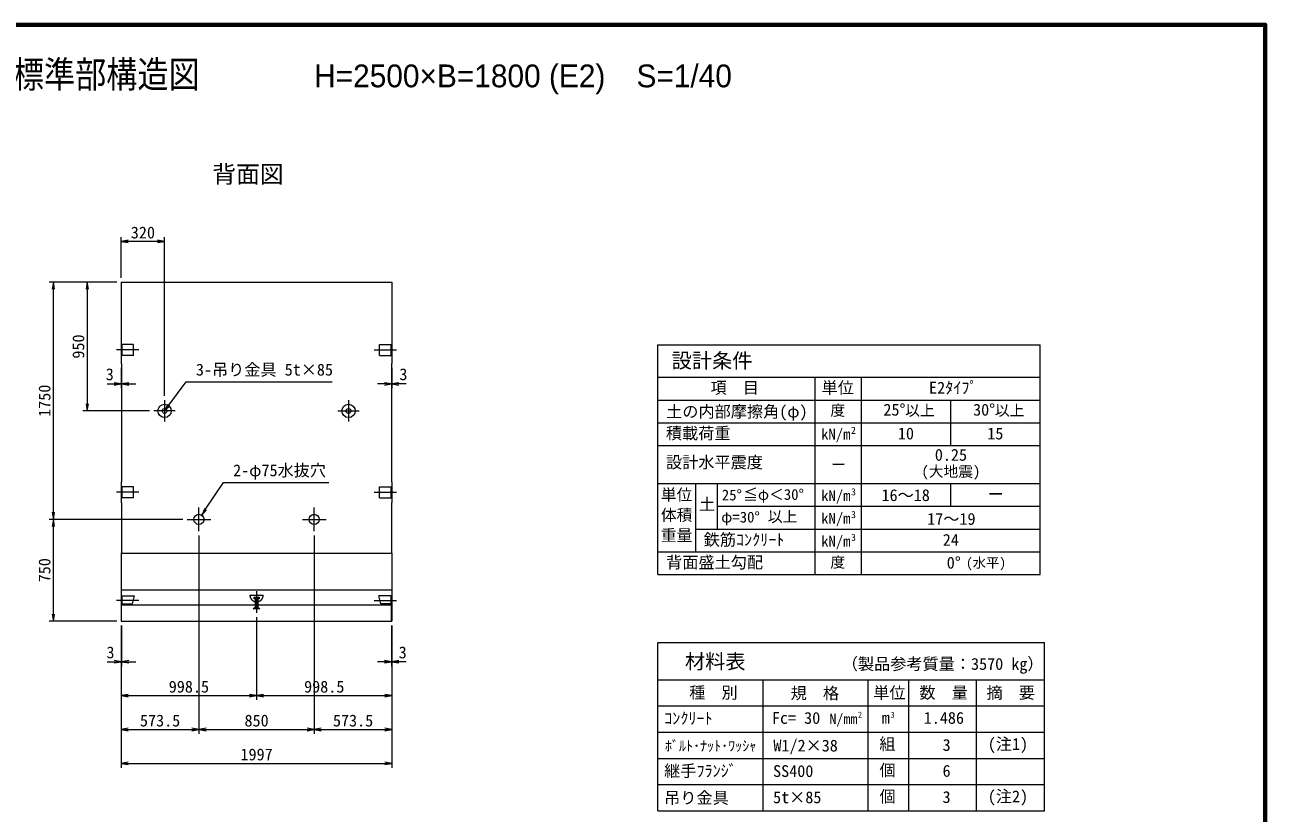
# Model space of a CAD drawing. Units: millimetres at full size, sheet at 1:40. Extents: x 124888 to 140688, y 10657 to 21690.
# Drawn here: x 131538 to 140688, y 15874 to 21690 of the extents above; entities that cross this region are included whole.
import ezdxf
from ezdxf.enums import TextEntityAlignment as Align

# ---------------------------------------------------------------- set-up
doc = ezdxf.new("R2010")
doc.units = ezdxf.units.MM
doc.header["$LTSCALE"] = 40
doc.linetypes.add('CHAIN', pattern=[18.5, 12, -1.5, 3.5, -1.5])
doc.linetypes.add('DASHED', pattern=[7.5, 6, -1.5])
for name, color, linetype, lineweight in [('01図枠', 1, 'Continuous', 70), ('中心', 6, 'CHAIN', 9), ('外形線', 7, 'Continuous', 13), ('寸法', 2, 'Continuous', 9), ('細線', 4, 'Continuous', 9), ('連結部', 4, 'Continuous', 13)]:
    doc.layers.add(name, color=color, linetype=linetype, lineweight=lineweight)
doc.layers.add('文字', color=7, linetype='Continuous')
doc.styles.add('ＭＳ ゴシック', font='')
doc.styles.add('ＭＳ Ｐゴシック', font='')
doc.styles.get('ＭＳ ゴシック').set_extended_font_data('MS Gothic')
doc.styles.get('ＭＳ Ｐゴシック').set_extended_font_data('MS PGothic')

# ---------------------------------------------------------------- blocks, each defined once
blk = doc.blocks.new('open_arrow')
at = {"color": 0, "linetype": 'Continuous', "lineweight": -2}
blk.add_lwpolyline([(7.5, 1.25), (0, 0), (7.5, -1.25)], dxfattribs=at)

msp = doc.modelspace()

# ---------------------------------------------------------------- linework, layer by layer
at = {"layer": '01図枠'}
msp.add_lwpolyline([(124887.54, 10809.99), (140687.54, 10809.99), (140687.54, 21689.99), (124887.54, 21689.99)], close=True, dxfattribs=at)
at = {"layer": '中心'}
for p, q in [((132380.3, 19291.75), (132215.3, 19291.75)), ((134115.3, 19291.75), (134280.3, 19291.75)), ((132569.3, 18920.75), (132569.3, 18762.75)), ((133926.3, 18920.75), (133926.3, 18762.75)), ((132648.3, 18841.75), (132490.3, 18841.75)), ((133847.3, 18841.75), (134005.3, 18841.75)), ((132380.3, 18241.75), (132215.3, 18241.75)), ((134115.3, 18241.75), (134280.3, 18241.75)), ((132822.8, 17954.25), (132822.8, 18129.25)), ((133672.8, 17954.25), (133672.8, 18129.25)), ((132735.3, 18041.75), (132910.3, 18041.75)), ((133585.3, 18041.75), (133760.3, 18041.75)), ((133247.8, 17513.04), (133247.8, 17353.04)), ((132380.3, 17443.72), (132215.3, 17443.72)), ((134115.3, 17443.72), (134280.3, 17443.72))]:
    msp.add_line(p, q, dxfattribs=at)
at = {"layer": '外形線'}
for p, q in [((132249.3, 19791.75), (134246.3, 19791.75)), ((132249.3, 19791.75), (132249.3, 19191.75)), ((134246.3, 19791.75), (134246.3, 19191.75)), ((132252.3, 19188.75), (132249.3, 19191.75)), ((132252.3, 19188.75), (132252.3, 18319.75)), ((134243.3, 19188.75), (134246.3, 19191.75)), ((134243.3, 19188.75), (134243.3, 18319.75)), ((132252.3, 18319.75), (132249.3, 18316.75)), ((132249.3, 18316.75), (132249.3, 18166.75)), ((134243.3, 18319.75), (134246.3, 18316.75)), ((134246.3, 18316.75), (134246.3, 18166.75)), ((132252.3, 18163.75), (132249.3, 18166.75)), ((132252.3, 18163.75), (132252.3, 17794.75)), ((134243.3, 18163.75), (134246.3, 18166.75)), ((134243.3, 18163.75), (134243.3, 17794.75)), ((132252.3, 17794.75), (132249.3, 17791.75)), ((132249.3, 17791.75), (132249.3, 17291.75)), ((134243.3, 17794.75), (134246.3, 17791.75)), ((134246.3, 17791.75), (134246.3, 17291.75)), ((132249.3, 17411.75), (134246.3, 17411.75)), ((132249.3, 17291.75), (134246.3, 17291.75))]:
    msp.add_line(p, q, dxfattribs=at)
for centre in [(132822.8, 18041.75), (133672.8, 18041.75)]:
    msp.add_circle(centre, 37.5, dxfattribs=at)
at = {"layer": '寸法'}
for p, q in [((132249.3, 19823.75), (132249.3, 20123.75)), ((132569.3, 20091.75), (132249.3, 20091.75)), ((132569.3, 18952.75), (132569.3, 20123.75)), ((132217.3, 19791.75), (131717.3, 19791.75)), ((131749.3, 18041.75), (131749.3, 19791.75)), ((132217.3, 19791.75), (131967.3, 19791.75)), ((131999.3, 19791.75), (131999.3, 18841.75)), ((132249.3, 19159.75), (132249.3, 19008.61)), ((132252.3, 19156.75), (132252.3, 19008.61)), ((134243.3, 19156.75), (134243.3, 19008.61)), ((134246.3, 19159.75), (134246.3, 19008.61)), ((132145.3, 19040.61), (132356.3, 19040.61)), ((134350.3, 19040.61), (134139.3, 19040.61)), ((132458.3, 18841.75), (131967.3, 18841.75)), ((132703.3, 18041.75), (131717.3, 18041.75)), ((132703.3, 18041.75), (131717.3, 18041.75)), ((131749.3, 17291.75), (131749.3, 18041.75)), ((132822.8, 17922.25), (132822.8, 16459.75)), ((132822.8, 17922.25), (132822.8, 16459.75)), ((133672.8, 17922.25), (133672.8, 16459.75)), ((133672.8, 17922.25), (133672.8, 16459.75)), ((133247.8, 17321.04), (133247.8, 16709.75)), ((133247.8, 17321.04), (133247.8, 16709.75)), ((132217.3, 17291.75), (131717.3, 17291.75)), ((132249.3, 17259.75), (132249.3, 16209.75)), ((132249.3, 17259.75), (132249.3, 16459.75)), ((132249.3, 17259.75), (132249.3, 16709.75)), ((132249.3, 17259.75), (132249.3, 16959.75)), ((132252.3, 17259.75), (132252.3, 16959.75)), ((134243.3, 17259.75), (134243.3, 16959.75)), ((134246.3, 17259.75), (134246.3, 16209.75)), ((134246.3, 17259.75), (134246.3, 16459.75)), ((134246.3, 17259.75), (134246.3, 16709.75)), ((134246.3, 17259.75), (134246.3, 16959.75)), ((132145.3, 16991.75), (132356.3, 16991.75)), ((134350.3, 16991.75), (134139.3, 16991.75)), ((132249.3, 16741.75), (133247.8, 16741.75)), ((133247.8, 16741.75), (134246.3, 16741.75)), ((132249.3, 16491.75), (132822.8, 16491.75)), ((132822.8, 16491.75), (133672.8, 16491.75)), ((133672.8, 16491.75), (134246.3, 16491.75)), ((132249.3, 16241.75), (134246.3, 16241.75))]:
    msp.add_line(p, q, dxfattribs=at)
at = {"layer": '寸法', "color": 3}
for p, q in [((136208.66, 17634.01), (136208.66, 19329.39)), ((136208.66, 19329.39), (139028.66, 19329.39)), ((139028.66, 17634.01), (139028.66, 19329.39)), ((136208.66, 19090.01), (139028.66, 19090.01)), ((137368.66, 17634.01), (137368.66, 19090.01)), ((137708.66, 17634.01), (137708.66, 19090.01)), ((136208.66, 18922.01), (139028.66, 18922.01)), ((138368.66, 18586.01), (138368.66, 18922.01)), ((136208.66, 18754.01), (139028.66, 18754.01)), ((136208.66, 18586.01), (139028.66, 18586.01)), ((136208.66, 18306.01), (139028.66, 18306.01)), ((136488.66, 17802.01), (136488.66, 18306.01)), ((136648.66, 17970.01), (136648.66, 18306.01)), ((138368.66, 18138.01), (138368.66, 18306.01)), ((136648.66, 18138.01), (139028.66, 18138.01)), ((136488.66, 17970.01), (139028.66, 17970.01)), ((136208.66, 17802.01), (139028.66, 17802.01)), ((136208.66, 17634.01), (139028.66, 17634.01)), ((136208.66, 15891.75), (136208.66, 17134.01)), ((136208.66, 17134.01), (139058.66, 17134.01)), ((139058.66, 15891.75), (139058.66, 17134.01)), ((136208.66, 16858.63), (139058.66, 16858.63)), ((136983.66, 15891.75), (136983.66, 16858.63)), ((137758.66, 15891.75), (137758.66, 16858.63)), ((138058.66, 15891.75), (138058.66, 16858.63)), ((138058.66, 16085.13), (138058.66, 16858.63)), ((138558.66, 15891.75), (138558.66, 16858.63)), ((136208.66, 16665.26), (139058.66, 16665.26)), ((136208.66, 16471.88), (139058.66, 16471.88)), ((136208.66, 16278.51), (139058.66, 16278.51)), ((136208.66, 16085.13), (139058.66, 16085.13)), ((136208.66, 15891.75), (139058.66, 15891.75))]:
    msp.add_line(p, q, dxfattribs=at)
at = {"layer": '寸法', "color": 3, "linetype": 'DASHED'}
for p, q in [((133198.75, 17483.04), (133296.85, 17483.04)), ((133222.75, 17383.04), (133237.75, 17394.7)), ((133229.8, 17468.04), (133265.8, 17468.04)), ((133229.8, 17456.04), (133229.8, 17468.04)), ((133265.8, 17456.04), (133229.8, 17456.04)), ((133237.75, 17456.04), (133237.75, 17394.7)), ((133237.75, 17394.7), (133257.78, 17394.7)), ((133257.78, 17456.04), (133257.78, 17394.7)), ((133257.78, 17394.7), (133272.78, 17383.04)), ((133265.8, 17468.04), (133265.8, 17456.04)), ((133272.78, 17383.04), (133222.75, 17383.04))]:
    msp.add_line(p, q, dxfattribs=at)
at = {"layer": '寸法'}
for points in [[(132569.3, 18841.75), (132600.25, 18883.53), (132728.12, 19056.15), (133804.18, 19056.15)], [(132843.5, 18073.02), (132872.19, 18116.39), (133002.56, 18313.41), (133780.2, 18313.41)]]:
    msp.add_lwpolyline(points, dxfattribs=at)
at = {"layer": '寸法', "color": 3}
for centre in [(132569.3, 18841.75), (133926.3, 18841.75)]:
    msp.add_circle(centre, 18, dxfattribs=at)
at = {"layer": '寸法', "color": 3, "linetype": 'DASHED'}
msp.add_arc((133247.8, 17483.04), 49.05, 180, 0, dxfattribs=at)
at = {"layer": '細線'}
for p, q in [((132255.3, 19251.75), (132255.3, 19331.75)), ((132340.3, 19331.75), (132255.3, 19331.75)), ((132340.3, 19251.75), (132340.3, 19331.75)), ((134155.3, 19251.75), (134155.3, 19331.75)), ((134155.3, 19331.75), (134240.3, 19331.75)), ((134240.3, 19251.75), (134240.3, 19331.75)), ((132340.3, 19251.75), (132255.3, 19251.75)), ((134155.3, 19251.75), (134240.3, 19251.75)), ((132255.3, 18201.75), (132255.3, 18281.75)), ((132340.3, 18281.75), (132255.3, 18281.75)), ((132340.3, 18201.75), (132340.3, 18281.75)), ((134155.3, 18201.75), (134155.3, 18281.75)), ((134155.3, 18281.75), (134240.3, 18281.75)), ((134240.3, 18201.75), (134240.3, 18281.75)), ((132340.3, 18201.75), (132255.3, 18201.75)), ((134155.3, 18201.75), (134240.3, 18201.75)), ((132249.3, 17791.75), (134246.3, 17791.75)), ((132249.3, 17520.85), (134246.3, 17520.85)), ((132252.3, 17291.75), (132252.3, 17411.75)), ((134243.3, 17291.75), (134243.3, 17411.75))]:
    msp.add_line(p, q, dxfattribs=at)
at = {"layer": '細線', "linetype": 'DASHED'}
for p, q in [((132255.3, 17418.72), (132255.3, 17478.72)), ((132255.3, 17478.72), (132346.3, 17478.72)), ((132331.3, 17418.72), (132346.3, 17478.72)), ((134164.3, 17418.72), (134149.3, 17478.72)), ((134240.3, 17478.72), (134149.3, 17478.72)), ((134240.3, 17418.72), (134240.3, 17478.72)), ((132255.3, 17418.72), (132331.3, 17418.72)), ((134240.3, 17418.72), (134164.3, 17418.72))]:
    msp.add_line(p, q, dxfattribs=at)
at = {"layer": '連結部', "color": 3}
for centre in [(132569.3, 18841.75), (133926.3, 18841.75)]:
    msp.add_circle(centre, 49, dxfattribs=at)

# ---------------------------------------------------------------- block references
at = {"layer": '寸法', "xscale": 6.93, "yscale": 6.93}
for p in [(132249.3, 20091.75), (132252.3, 19040.61), (134246.3, 19040.61), (132252.3, 16991.75), (134246.3, 16991.75), (132249.3, 16741.75), (133247.8, 16741.75), (132249.3, 16491.75), (132822.8, 16491.75), (133672.8, 16491.75), (132249.3, 16241.75)]:
    msp.add_blockref('open_arrow', p, dxfattribs=at)
for p, rotation in [((132569.3, 20091.75), 180), ((131749.3, 19791.75), 270), ((131999.3, 19791.75), 270), ((132249.3, 19040.61), 180), ((134243.3, 19040.61), 180), ((131999.3, 18841.75), 90), ((132569.3, 18841.75), 53.5), ((132843.5, 18073.02), 56.5), ((131749.3, 18041.75), 90), ((131749.3, 18041.75), 270), ((131749.3, 17291.75), 90), ((132249.3, 16991.75), 180), ((134243.3, 16991.75), 180), ((133247.8, 16741.75), 180), ((134246.3, 16741.75), 180), ((132822.8, 16491.75), 180), ((133672.8, 16491.75), 180), ((134246.3, 16491.75), 180), ((134246.3, 16241.75), 180)]:
    msp.add_blockref('open_arrow', p, dxfattribs=dict(at, rotation=rotation))

# ---------------------------------------------------------------- texts
at = {"layer": '寸法', "style": 'ＭＳ ゴシック'}
for s, p in [('320', (132409.3, 20157.75)), ('3', (132164.92, 19112.05)), ('3', (134330.69, 19112.05)), ('3', (132170.18, 17060.35)), ('3', (134325.42, 17060.35)), ('998.5', (132748.55, 16807.75)), ('998.5', (133747.05, 16807.75)), ('573.5', (132536.05, 16557.75)), ('850', (133247.8, 16557.75)), ('573.5', (133959.55, 16557.75)), ('1997', (133247.8, 16307.75))]:
    msp.add_text(s, height=87.35, dxfattribs=at).set_placement(p, align=Align.MIDDLE_CENTER)
for s, p in [('950', (131933.3, 19316.75)), ('1750', (131683.3, 18916.75)), ('750', (131683.3, 17666.75))]:
    msp.add_text(s, height=87.35, rotation=90, dxfattribs=at).set_placement(p, align=Align.MIDDLE_CENTER)
at = {"layer": '寸法', "color": 3, "style": 'ＭＳ ゴシック'}
for s, height, p in [('設計条件', 109.2, (136309.63, 19125.26)), ('項\u3000目', 87.35, (136596.05, 18943.25)), ('単位', 87.35, (137415.25, 18943.25)), ('E2ﾀｲﾌﾟ', 87.35, (138208.27, 18943.25)), ('土の内部摩擦角(φ)', 87.35, (136268.98, 18767.38)), ('度', 79.75, (137480.45, 18782.32)), ('25°', 87.35, (137871.31, 18780.87)), ('以上', 79.75, (138032.3, 18782.32)), ('30°', 87.35, (138532.87, 18780.87)), ('以上', 79.75, (138693.85, 18782.32)), ('積載荷重', 87.35, (136267.08, 18607.38)), ('kN/m', 79.75, (137411.51, 18606.57)), ('2', 52.22, (137632.66, 18657.04)), ('10', 87.35, (137977.96, 18605.41)), ('15', 87.35, (138637.5, 18605.41)), ('設計水平震度', 87.35, (136267.94, 18393.07)), ('0.25', 87.35, (138250.66, 18448.02)), ('ー', 79.75, (137484.97, 18383.04)), ('(大地震)', 79.75, (138151.88, 18331.99)), ('土', 87.35, (136510.97, 18083.43)), ('25°', 79.75, (136679.42, 18157.73)), ('≦φ＜30°', 79.75, (136837.12, 18161.75)), ('kN/m', 79.75, (137411.94, 18153)), ('3', 52.22, (137633.08, 18203.47)), ('16～18', 87.35, (137857.36, 18150.62)), ('ー', 87.35, (138639.43, 18158.04)), ('φ=30°', 79.75, (136674.93, 17994.63)), ('以上', 79.75, (137018.56, 17998.32)), ('kN/m', 79.75, (137411.94, 17985)), ('3', 52.22, (137633.08, 18035.47)), ('17～19', 87.35, (138194.24, 17975.31)), ('鉄筋ｺﾝｸﾘｰﾄ', 87.35, (136545.68, 17821.93)), ('3', 52.22, (137633.08, 17867.47)), ('24', 87.35, (138309.14, 17820.46)), ('kN/m', 79.75, (137411.94, 17817)), ('背面盛土勾配', 87.35, (136268.66, 17655.25)), ('度', 79.75, (137480.45, 17662.32)), ('0°', 87.35, (138338.56, 17652.27)), ('(水平)', 72.16, (138480.89, 17663.78)), ('材料表', 109.2, (136407.53, 16906.76)), ('種\u3000別', 87.35, (136438.94, 16693.92)), ('規\u3000格', 87.35, (137187.09, 16689.78)), ('単位', 87.35, (137796.29, 16692.98)), ('数\u3000量', 87.35, (138136.69, 16693.72)), ('摘\u3000要', 87.35, (138631.68, 16693.33)), ('ｺﾝｸﾘｰﾄ', 87.35, (136254.31, 16504.77)), ('Fc= 30', 87.35, (137049.08, 16507.19)), ('N/mm', 75.95, (137472.83, 16509.37)), ('2', 43.67, (137684.39, 16566.61)), ('m', 87.35, (137859.24, 16508.35)), ('3', 43.67, (137924.63, 16565.06)), ('ﾎﾞﾙﾄ･ﾅｯﾄ･ﾜｯｼｬ', 75.95, (136260.14, 16309.96)), ('W1/2×38', 87.35, (137059.85, 16303.28)), ('組', 87.35, (137841.34, 16314.97)), ('(注1)', 87.35, (138641.34, 16314.97)), ('継手ﾌﾗﾝｼﾞ', 87.35, (136254.09, 16116.71)), ('SS400', 87.35, (137057.64, 16115.17)), ('個 ', 87.35, (137842.67, 16121.6)), ('吊り金具', 87.35, (136254.09, 15918.01)), ('5t×85', 87.35, (137057.64, 15921.79)), ('個 ', 87.35, (137842.67, 15928.22)), ('(注2)', 87.35, (138641.34, 15928.22))]:
    msp.add_text(s, height=height, dxfattribs=at).set_placement(p, align=Align.BOTTOM_LEFT)
at = {"layer": '寸法', "style": 'ＭＳ ゴシック'}
for s, p in [('3-吊り金具 5t×85', (132800.12, 19076.15)), ('2-φ75水抜穴', (133074.56, 18333.41))]:
    msp.add_text(s, height=87.35, dxfattribs=at).set_placement(p, align=Align.BOTTOM_LEFT)
at = {"layer": '寸法', "color": 3, "style": 'ＭＳ ゴシック'}
for s, p in [('単位', (136229.8, 18266.42)), ('体積', (136229.8, 18116.78)), ('重量', (136229.8, 17967.14))]:
    msp.add_text(s, height=85.24, dxfattribs=at).set_placement(p, align=Align.TOP_LEFT)
for s, p in [('（製品参考質量：3570 kg）', (139052.61, 16905.65)), ('1.486', (138465.9, 16507.67)), ('3', (138367.37, 16307.95)), ('6', (138367.11, 16116.95)), ('3', (138367.11, 15923.57))]:
    msp.add_text(s, height=87.35, dxfattribs=at).set_placement(p, align=Align.BOTTOM_RIGHT)
at = {"layer": '文字', "style": 'ＭＳ Ｐゴシック', "width": 0.85}
msp.add_text(' KLウォール3型（Eタイプ）標準部構造図\u3000\u3000\u3000\u3000\u3000\u3000\u3000\u3000\u3000\u3000\u3000\u3000\u3000\u3000 \u3000\u3000\u3000\u3000', height=197.9, dxfattribs=at).set_placement((132787.54, 21165.77), align=Align.BOTTOM_CENTER)
at = {"layer": '文字', "style": 'ＭＳ Ｐゴシック'}
msp.add_text('H=2500×B=1800 (E2)\u3000S=1/40', height=168.3, dxfattribs=at).set_placement((133672.2, 21178.44), align=Align.BOTTOM_LEFT)
msp.add_text(' 背面図 ', height=128.7, dxfattribs=at).set_placement((133183.96, 20485.14), align=Align.BOTTOM_CENTER)

doc.saveas('drawing.dxf')
